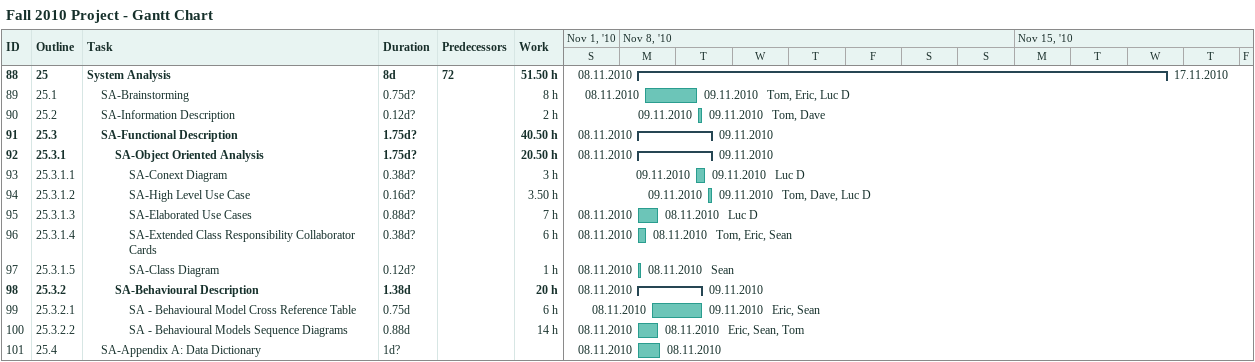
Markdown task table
Fall 2010 Project - Gantt Chart

| ID | WBS | Task | Duration | Start | Finish | Predecessors | Resources | Work (h) |
|---|---|---|---|---|---|---|---|---|
| 88 | 25 | **System Analysis** | 8d | 2010-11-08 | 2010-11-17 | 72 |  | 51.50 |
| 89 | 25.1 | SA-Brainstorming | 0.75d? | 2010-11-08 | 2010-11-09 |  | Tom, Eric, Luc D | 8 |
| 90 | 25.2 | SA-Information Description | 0.12d? | 2010-11-09 | 2010-11-09 |  | Tom, Dave | 2 |
| 91 | 25.3 | **SA-Functional Description** | 1.75d? | 2010-11-08 | 2010-11-09 |  |  | 40.50 |
| 92 | 25.3.1 | **SA-Object Oriented Analysis** | 1.75d? | 2010-11-08 | 2010-11-09 |  |  | 20.50 |
| 93 | 25.3.1.1 | SA-Conext Diagram | 0.38d? | 2010-11-09 | 2010-11-09 |  | Luc D | 3 |
| 94 | 25.3.1.2 | SA-High Level Use Case | 0.16d? | 2010-11-09 | 2010-11-09 |  | Tom, Dave, Luc D | 3.50 |
| 95 | 25.3.1.3 | SA-Elaborated Use Cases | 0.88d? | 2010-11-08 | 2010-11-08 |  | Luc D | 7 |
| 96 | 25.3.1.4 | SA-Extended Class Responsibility Collaborator Cards | 0.38d? | 2010-11-08 | 2010-11-08 |  | Tom, Eric, Sean | 6 |
| 97 | 25.3.1.5 | SA-Class Diagram | 0.12d? | 2010-11-08 | 2010-11-08 |  | Sean | 1 |
| 98 | 25.3.2 | **SA-Behavioural Description** | 1.38d | 2010-11-08 | 2010-11-09 |  |  | 20 |
| 99 | 25.3.2.1 | SA - Behavioural Model Cross Reference Table | 0.75d | 2010-11-08 | 2010-11-09 |  | Eric, Sean | 6 |
| 100 | 25.3.2.2 | SA - Behavioural Models Sequence Diagrams | 0.88d | 2010-11-08 | 2010-11-08 |  | Eric, Sean, Tom | 14 |
| 101 | 25.4 | SA-Appendix A: Data Dictionary | 1d? | 2010-11-08 | 2010-11-08 |  |  |  |
